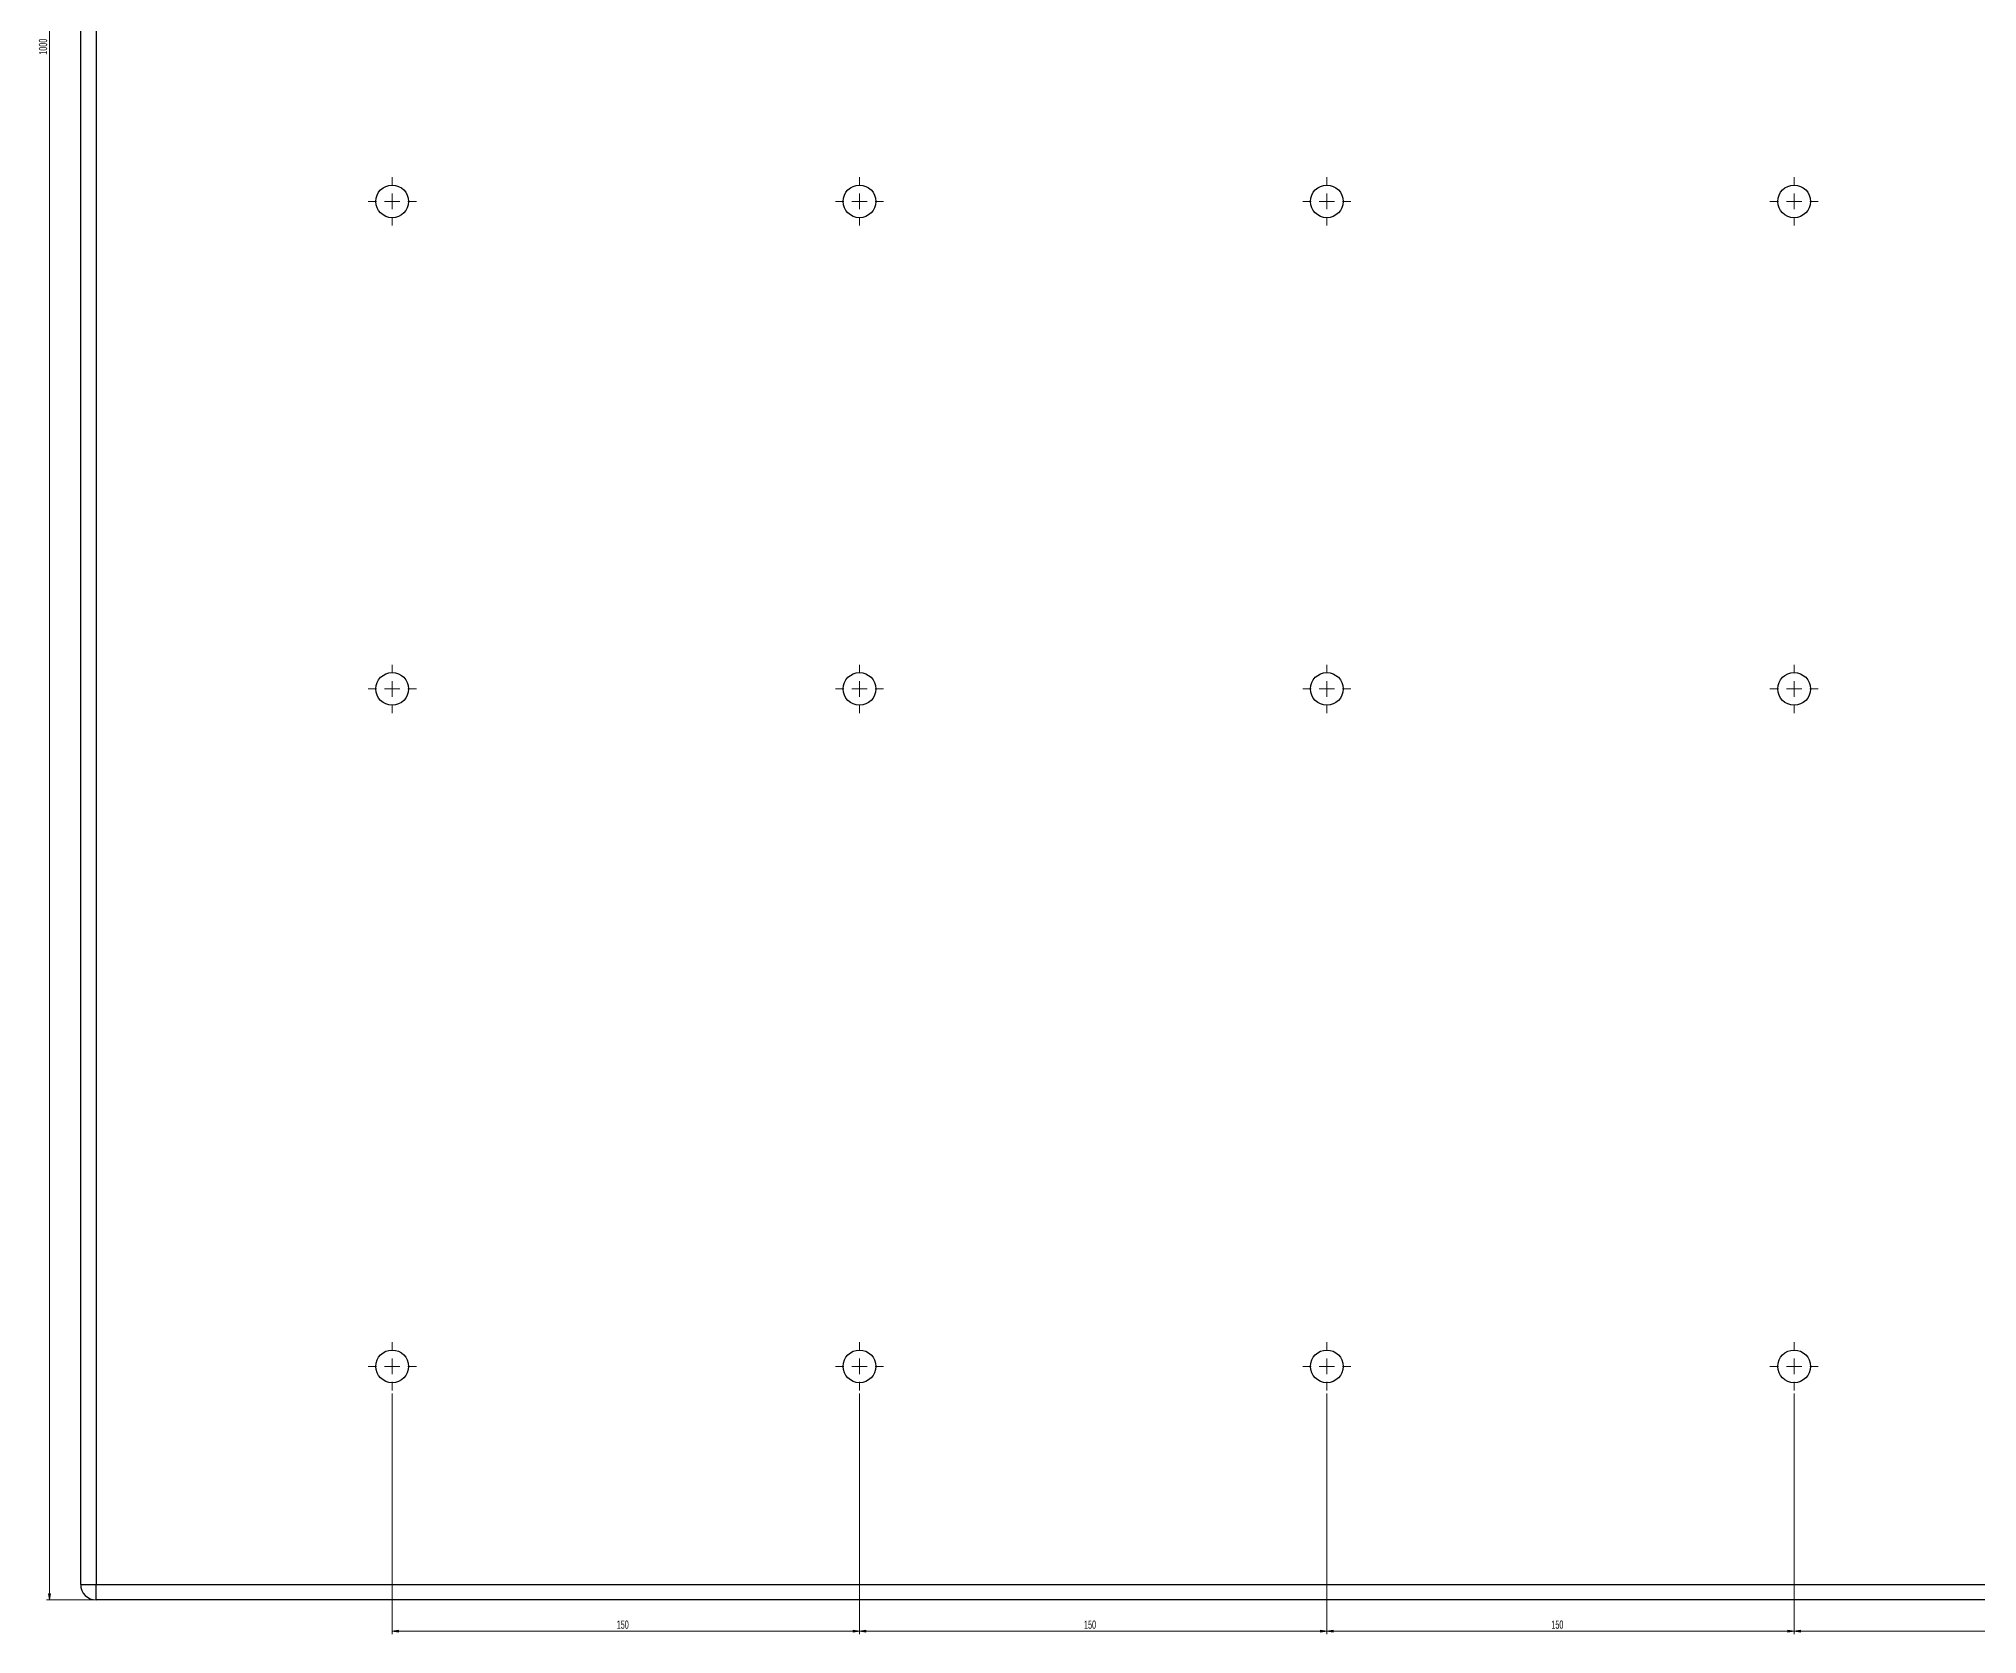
# Model space of a CAD drawing. Header units: millimetres. Extents: x -1507 to -262, y -402 to 623.
# Drawn here: x -1507 to -884, y -402 to 110 of the extents above; entities that cross this region are included whole.
import ezdxf

# ---------------------------------------------------------------- set-up
doc = ezdxf.new("R2010")
doc.units = ezdxf.units.MM
doc.styles.add('SLDTEXTSTYLE0', font='TXT', dxfattribs={"width": 0.605})
doc.dimstyles.new('SLDDIMSTYLE0', dxfattribs={"dimtxt": 2.568319, "dimasz": 2, "dimexe": 0, "dimexo": 0.0625, "dimgap": 0.64208, "dimtad": 1, "dimrnd": 1e-09, "dimzin": 12, "dimdsep": 46, "dimtxsty": 'SLDTEXTSTYLE0', "dimblk1": 'CLOSED', "dimblk2": 'CLOSED', "dimsah": 1, "dimcen": 0.09, "dimadec": 0, "dimazin": 3, "dimtfac": 1, "dimtofl": 0, "dimtmove": 0, "dimatfit": 3, "dimldrblk": 'CLOSED', "dimfxl": 1, "dimfrac": 2, "dimtolj": 1, "dimtzin": 12, "dimarcsym": 0})

# ---------------------------------------------------------------- blocks, each defined once
blk = doc.blocks.new('_Closed')
at = {"color": 0, "linetype": 'ByBlock', "lineweight": -2}
for p, q in [((-1, 0.166667), (0, 0)), ((-1, 0.166667), (-1, -0.166667)), ((0, 0), (-1, -0.166667)), ((0, 0), (-1, 0))]:
    blk.add_line(p, q, dxfattribs=at)
blk = doc.blocks.new('_D_10')
at = {"color": 7, "linetype": 'Continuous', "lineweight": 0}
for p, q in [((-943.11, -324.55), (-943.11, -401.8)), ((-793.11, -324.55), (-793.11, -401.8)), ((-943.11, -400.8), (-793.11, -400.8))]:
    blk.add_line(p, q, dxfattribs=at)
at = {"color": 7, "linetype": 'Continuous', "lineweight": 18, "xscale": 2, "yscale": 2, "rotation": 180}
blk.add_blockref('_Closed', (-943.11, -400.8, 25), dxfattribs=at)
at = {"color": 7, "linetype": 'Continuous', "lineweight": 18, "xscale": 2, "yscale": 2}
blk.add_blockref('_Closed', (-793.11, -400.8, 25), dxfattribs=at)
at = {"color": 7, "linetype": 'Continuous', "lineweight": 18, "insert": (-871.05, -397.39), "char_height": 2.646, "attachment_point": 1, "style": 'SLDTEXTSTYLE0'}
blk.add_mtext('150', dxfattribs=at)
blk = doc.blocks.new('_D_11')
at = {"color": 7, "linetype": 'Continuous', "lineweight": 0}
for p, q in [((-1093.11, -324.55), (-1093.11, -401.8)), ((-943.11, -324.55), (-943.11, -401.8)), ((-1093.11, -400.8), (-943.11, -400.8))]:
    blk.add_line(p, q, dxfattribs=at)
at = {"color": 7, "linetype": 'Continuous', "lineweight": 18, "xscale": 2, "yscale": 2, "rotation": 180}
blk.add_blockref('_Closed', (-1093.11, -400.8, 25), dxfattribs=at)
at = {"color": 7, "linetype": 'Continuous', "lineweight": 18, "xscale": 2, "yscale": 2}
blk.add_blockref('_Closed', (-943.11, -400.8, 25), dxfattribs=at)
at = {"color": 7, "linetype": 'Continuous', "lineweight": 18, "insert": (-1021.05, -397.39), "char_height": 2.646, "attachment_point": 1, "style": 'SLDTEXTSTYLE0'}
blk.add_mtext('150', dxfattribs=at)
blk = doc.blocks.new('_D_12')
at = {"color": 7, "linetype": 'Continuous', "lineweight": 0}
for p, q in [((-1243.11, -324.55), (-1243.11, -401.8)), ((-1093.11, -324.55), (-1093.11, -401.8)), ((-1093.11, -400.8), (-1243.11, -400.8))]:
    blk.add_line(p, q, dxfattribs=at)
at = {"color": 7, "linetype": 'Continuous', "lineweight": 18, "xscale": 2, "yscale": 2, "rotation": 180}
blk.add_blockref('_Closed', (-1243.11, -400.8, 25), dxfattribs=at)
at = {"color": 7, "linetype": 'Continuous', "lineweight": 18, "xscale": 2, "yscale": 2}
blk.add_blockref('_Closed', (-1093.11, -400.8, 25), dxfattribs=at)
at = {"color": 7, "linetype": 'Continuous', "lineweight": 18, "insert": (-1171.05, -397.39), "char_height": 2.646, "attachment_point": 1, "style": 'SLDTEXTSTYLE0'}
blk.add_mtext('150', dxfattribs=at)
blk = doc.blocks.new('_D_13')
at = {"color": 7, "linetype": 'Continuous', "lineweight": 0}
for p, q in [((-1393.11, -324.55), (-1393.11, -401.8)), ((-1243.11, -324.55), (-1243.11, -401.8)), ((-1393.11, -400.8), (-1243.11, -400.8))]:
    blk.add_line(p, q, dxfattribs=at)
at = {"color": 7, "linetype": 'Continuous', "lineweight": 18, "xscale": 2, "yscale": 2, "rotation": 180}
blk.add_blockref('_Closed', (-1393.11, -400.8, 25), dxfattribs=at)
at = {"color": 7, "linetype": 'Continuous', "lineweight": 18, "xscale": 2, "yscale": 2}
blk.add_blockref('_Closed', (-1243.11, -400.8, 25), dxfattribs=at)
at = {"color": 7, "linetype": 'Continuous', "lineweight": 18, "insert": (-1321.05, -397.39), "char_height": 2.646, "attachment_point": 1, "style": 'SLDTEXTSTYLE0'}
blk.add_mtext('150', dxfattribs=at)
blk = doc.blocks.new('_D_14')
at = {"color": 7, "linetype": 'Continuous', "lineweight": 0}
for p, q in [((-1489.11, 609.2), (-1504.11, 609.2)), ((-1503.11, 609.2), (-1503.11, -390.8)), ((-1489.11, -390.8), (-1504.11, -390.8))]:
    blk.add_line(p, q, dxfattribs=at)
at = {"color": 7, "linetype": 'Continuous', "lineweight": 18, "xscale": 2, "yscale": 2}
for p, rotation in [((-1503.11, 609.2, 25), 90), ((-1503.11, -390.8, 25), 270)]:
    blk.add_blockref('_Closed', p, dxfattribs=dict(at, rotation=rotation))
at = {"color": 7, "linetype": 'Continuous', "lineweight": 18, "insert": (-1506.52, 105.28), "char_height": 2.646, "attachment_point": 1, "rotation": 90, "style": 'SLDTEXTSTYLE0'}
blk.add_mtext('1000', dxfattribs=at)
blk = doc.blocks.new('SW_CENTERMARKSYMBOL_20')
at = {"color": 0, "linetype": 'Continuous', "lineweight": 18}
for p, q in [((0, 5), (0, 7.75)), ((-5, 0), (-7.75, 0)), ((0, 0), (-2.5, 0)), ((0, 0), (0, 2.5)), ((0, 0), (0, -2.5)), ((0, 0), (2.5, 0)), ((5, 0), (7.75, 0)), ((0, -5), (0, -7.75))]:
    blk.add_line(p, q, dxfattribs=at)
blk = doc.blocks.new('SW_CENTERMARKSYMBOL_21')
at = {"color": 0, "linetype": 'Continuous', "lineweight": 18}
for p, q in [((0, 5), (0, 7.75)), ((-5, 0), (-7.75, 0)), ((0, 0), (-2.5, 0)), ((0, 0), (0, 2.5)), ((0, 0), (0, -2.5)), ((0, 0), (2.5, 0)), ((5, 0), (7.75, 0)), ((0, -5), (0, -7.75))]:
    blk.add_line(p, q, dxfattribs=at)
blk = doc.blocks.new('SW_CENTERMARKSYMBOL_22')
at = {"color": 0, "linetype": 'Continuous', "lineweight": 18}
for p, q in [((0, 5), (0, 7.75)), ((-5, 0), (-7.75, 0)), ((0, 0), (-2.5, 0)), ((0, 0), (0, 2.5)), ((0, 0), (0, -2.5)), ((0, 0), (2.5, 0)), ((5, 0), (7.75, 0)), ((0, -5), (0, -7.75))]:
    blk.add_line(p, q, dxfattribs=at)
blk = doc.blocks.new('SW_CENTERMARKSYMBOL_23')
at = {"color": 0, "linetype": 'Continuous', "lineweight": 18}
for p, q in [((0, 5), (0, 7.75)), ((-5, 0), (-7.75, 0)), ((0, 0), (-2.5, 0)), ((0, 0), (0, 2.5)), ((0, 0), (0, -2.5)), ((0, 0), (2.5, 0)), ((5, 0), (7.75, 0)), ((0, -5), (0, -7.75))]:
    blk.add_line(p, q, dxfattribs=at)
blk = doc.blocks.new('SW_CENTERMARKSYMBOL_24')
at = {"color": 0, "linetype": 'Continuous', "lineweight": 18}
for p, q in [((0, 5), (0, 7.75)), ((-5, 0), (-7.75, 0)), ((0, 0), (-2.5, 0)), ((0, 0), (0, 2.5)), ((0, 0), (0, -2.5)), ((0, 0), (2.5, 0)), ((5, 0), (7.75, 0)), ((0, -5), (0, -7.75))]:
    blk.add_line(p, q, dxfattribs=at)
blk = doc.blocks.new('SW_CENTERMARKSYMBOL_25')
at = {"color": 0, "linetype": 'Continuous', "lineweight": 18}
for p, q in [((0, 5), (0, 7.75)), ((-5, 0), (-7.75, 0)), ((0, 0), (-2.5, 0)), ((0, 0), (0, 2.5)), ((0, 0), (0, -2.5)), ((0, 0), (2.5, 0)), ((5, 0), (7.75, 0)), ((0, -5), (0, -7.75))]:
    blk.add_line(p, q, dxfattribs=at)
blk = doc.blocks.new('SW_CENTERMARKSYMBOL_26')
at = {"color": 0, "linetype": 'Continuous', "lineweight": 18}
for p, q in [((0, 5), (0, 7.75)), ((-5, 0), (-7.75, 0)), ((0, 0), (-2.5, 0)), ((0, 0), (0, 2.5)), ((0, 0), (0, -2.5)), ((0, 0), (2.5, 0)), ((5, 0), (7.75, 0)), ((0, -5), (0, -7.75))]:
    blk.add_line(p, q, dxfattribs=at)
blk = doc.blocks.new('SW_CENTERMARKSYMBOL_27')
at = {"color": 0, "linetype": 'Continuous', "lineweight": 18}
for p, q in [((0, 5), (0, 7.75)), ((-5, 0), (-7.75, 0)), ((0, 0), (-2.5, 0)), ((0, 0), (0, 2.5)), ((0, 0), (0, -2.5)), ((0, 0), (2.5, 0)), ((5, 0), (7.75, 0)), ((0, -5), (0, -7.75))]:
    blk.add_line(p, q, dxfattribs=at)
blk = doc.blocks.new('SW_CENTERMARKSYMBOL_36')
at = {"color": 0, "linetype": 'Continuous', "lineweight": 18}
for p, q in [((0, 5), (0, 7.75)), ((-5, 0), (-7.75, 0)), ((0, 0), (-2.5, 0)), ((0, 0), (0, 2.5)), ((0, 0), (0, -2.5)), ((0, 0), (2.5, 0)), ((5, 0), (7.75, 0)), ((0, -5), (0, -7.75))]:
    blk.add_line(p, q, dxfattribs=at)
blk = doc.blocks.new('SW_CENTERMARKSYMBOL_37')
at = {"color": 0, "linetype": 'Continuous', "lineweight": 18}
for p, q in [((0, 5), (0, 7.75)), ((-5, 0), (-7.75, 0)), ((0, 0), (-2.5, 0)), ((0, 0), (0, 2.5)), ((0, 0), (0, -2.5)), ((0, 0), (2.5, 0)), ((5, 0), (7.75, 0)), ((0, -5), (0, -7.75))]:
    blk.add_line(p, q, dxfattribs=at)
blk = doc.blocks.new('SW_CENTERMARKSYMBOL_38')
at = {"color": 0, "linetype": 'Continuous', "lineweight": 18}
for p, q in [((0, 5), (0, 7.75)), ((-5, 0), (-7.75, 0)), ((0, 0), (-2.5, 0)), ((0, 0), (0, 2.5)), ((0, 0), (0, -2.5)), ((0, 0), (2.5, 0)), ((5, 0), (7.75, 0)), ((0, -5), (0, -7.75))]:
    blk.add_line(p, q, dxfattribs=at)
blk = doc.blocks.new('SW_CENTERMARKSYMBOL_39')
at = {"color": 0, "linetype": 'Continuous', "lineweight": 18}
for p, q in [((0, 5), (0, 7.75)), ((-5, 0), (-7.75, 0)), ((0, 0), (-2.5, 0)), ((0, 0), (0, 2.5)), ((0, 0), (0, -2.5)), ((0, 0), (2.5, 0)), ((5, 0), (7.75, 0)), ((0, -5), (0, -7.75))]:
    blk.add_line(p, q, dxfattribs=at)

msp = doc.modelspace()

# ---------------------------------------------------------------- linework, layer by layer
at = {"color": 7, "linetype": 'Continuous', "lineweight": 25}
for p, q in [((-1493.111, -385.799), (-1493.111, 604.201)), ((-1488.111, 604.201), (-1488.111, -385.799)), ((-1493.111, -385.799), (-1488.111, -385.799)), ((-1488.111, -390.799), (-1488.111, -385.799)), ((-1488.111, -385.799), (-278.111, -385.799)), ((-278.111, -390.799), (-1488.111, -390.799))]:
    msp.add_line(p, q, dxfattribs=at)
for centre in [(-1393.111, 58.201), (-1243.111, 58.201), (-1093.111, 58.201), (-943.111, 58.201), (-1393.111, -98.299), (-1243.111, -98.299), (-1093.111, -98.299), (-943.111, -98.299), (-1393.111, -315.799), (-1243.111, -315.799), (-1093.111, -315.799), (-943.111, -315.799)]:
    msp.add_circle(centre, 5.25, dxfattribs=at)
msp.add_arc((-1488.111, -385.799), 5, 180, 270, dxfattribs=at)

# ---------------------------------------------------------------- block references
at = {"color": 7, "linetype": 'Continuous', "lineweight": 18}
for name, p in [('SW_CENTERMARKSYMBOL_23', (-1393.111, 58.201)), ('SW_CENTERMARKSYMBOL_22', (-1243.111, 58.201)), ('SW_CENTERMARKSYMBOL_21', (-1093.111, 58.201)), ('SW_CENTERMARKSYMBOL_20', (-943.111, 58.201)), ('SW_CENTERMARKSYMBOL_24', (-1393.111, -98.299)), ('SW_CENTERMARKSYMBOL_25', (-1243.111, -98.299)), ('SW_CENTERMARKSYMBOL_26', (-1093.111, -98.299)), ('SW_CENTERMARKSYMBOL_27', (-943.111, -98.299)), ('SW_CENTERMARKSYMBOL_39', (-1393.111, -315.799)), ('SW_CENTERMARKSYMBOL_38', (-1243.111, -315.799)), ('SW_CENTERMARKSYMBOL_37', (-1093.111, -315.799)), ('SW_CENTERMARKSYMBOL_36', (-943.111, -315.799))]:
    msp.add_blockref(name, p, dxfattribs=at)

# ---------------------------------------------------------------- dimensions: what is measured, and where the dimension line sits
dim = msp.add_linear_dim(base=(-1503.111, -390.799), p1=(-1488.111, 609.201), p2=(-1488.111, -390.799), angle=90, dimstyle='SLDDIMSTYLE0', dxfattribs=at)
dim.commit()
dim.dimension.update_dxf_attribs({"geometry": '_D_14', "text_midpoint": (-1503.111, 109.201), "dimtype": 160})
for base, p1, p2, picture, middle in [((-1243.111, -400.799), (-1393.111, -323.549), (-1243.111, -323.549), '_D_13', (-1318.111, -400.799)), ((-1243.111, -400.799), (-1093.111, -323.549), (-1243.111, -323.549), '_D_12', (-1168.111, -400.799)), ((-943.111, -400.799), (-1093.111, -323.549), (-943.111, -323.549), '_D_11', (-1018.111, -400.799)), ((-793.111, -400.799), (-943.111, -323.549), (-793.111, -323.549), '_D_10', (-868.111, -400.799))]:
    dim = msp.add_linear_dim(base=base, p1=p1, p2=p2, dimstyle='SLDDIMSTYLE0', dxfattribs=at)
    dim.commit()
    dim.dimension.update_dxf_attribs({"geometry": picture, "text_midpoint": middle, "dimtype": 160})

doc.saveas('drawing.dxf')
